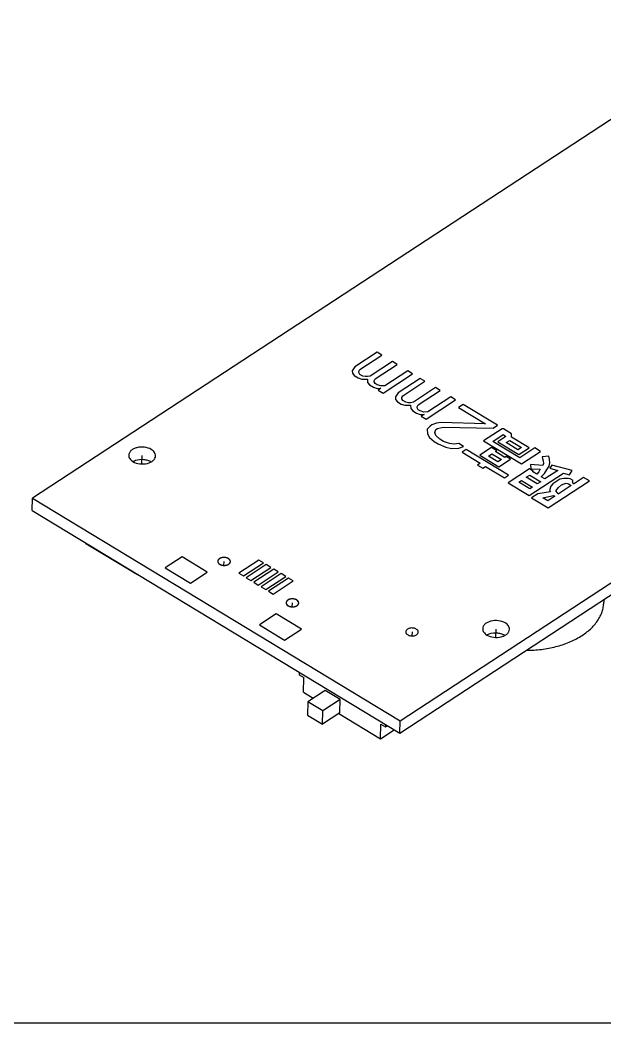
# Model space of a CAD drawing. Header units: millimetres. Extents: x 0 to 297, y 0 to 210.
# Drawn here: x 66.78 to 92.73, y 0 to 44.5 of the extents above; entities that cross this region are included whole.
import ezdxf

# ---------------------------------------------------------------- set-up
doc = ezdxf.new("R2010")
doc.units = ezdxf.units.MM
doc.header["$LTSCALE"] = 16.335
doc.layers.get('0').update_dxf_attribs({"linetype": 'CONTINUOUS'})

msp = doc.modelspace()

# ---------------------------------------------------------------- linework, layer by layer
at = {"color": 7, "linetype": 'Continuous'}
for p, q in [((99.724, 44.498), (67.34, 23.278)), ((83.64, 13.402), (123.961, 39.822)), ((83.628, 12.858), (123.949, 39.278)), ((67.328, 22.734), (67.34, 23.278)), ((67.34, 23.278), (83.64, 13.402)), ((67.328, 22.734), (83.628, 12.858)), ((69.706, 21.293), (69.705, 21.265)), ((71.998, 19.877), (69.705, 21.265)), ((71.998, 19.904), (71.998, 19.877)), ((72.02, 19.891), (71.998, 19.877)), ((92.68, 18.789), (92.677, 18.666)), ((79.171, 15.558), (79.169, 15.45)), ((79.169, 15.45), (79.373, 15.326)), ((79.359, 14.673), (79.373, 15.326)), ((80.315, 14.755), (79.547, 14.252)), ((80.977, 14.354), (80.315, 14.755)), ((79.359, 14.673), (79.791, 14.412)), ((79.547, 14.252), (79.534, 13.654)), ((80.209, 13.851), (79.547, 14.252)), ((80.977, 14.354), (80.209, 13.851)), ((80.965, 13.756), (80.977, 14.354)), ((80.197, 13.252), (80.209, 13.851)), ((79.534, 13.654), (80.197, 13.252)), ((80.965, 13.756), (80.197, 13.252)), ((80.921, 13.727), (82.772, 12.606)), ((83.628, 12.858), (83.64, 13.402)), ((82.772, 12.606), (82.785, 13.258)), ((82.772, 12.606), (83.383, 13.006)), ((82.785, 13.258), (82.989, 13.135)), ((82.991, 13.244), (82.989, 13.135)), ((82.989, 13.135), (83.077, 13.192)), ((0, 0), (297, 0))]:
    msp.add_line(p, q, dxfattribs=at)
at = {"color": 40, "linetype": 'Continuous'}
for p, q in [((82.622, 29.758), (81.641, 29.116)), ((81.854, 28.987), (82.834, 29.629)), ((82.834, 29.629), (82.622, 29.758)), ((81.641, 29.116), (81.522, 28.93)), ((81.522, 28.93), (81.525, 28.825)), ((81.814, 28.908), (81.854, 28.987)), ((83.301, 29.346), (82.32, 28.704)), ((82.533, 28.575), (83.513, 29.218)), ((83.98, 28.935), (82.959, 28.266)), ((83.513, 29.218), (83.301, 29.346)), ((84.192, 28.806), (83.98, 28.935)), ((81.525, 28.825), (81.612, 28.721)), ((81.612, 28.721), (81.781, 28.618)), ((81.781, 28.618), (81.95, 28.568)), ((81.816, 28.855), (81.814, 28.908)), ((81.86, 28.777), (81.816, 28.855)), ((81.987, 28.7), (81.86, 28.777)), ((81.95, 28.568), (82.2, 28.571)), ((82.113, 28.675), (81.987, 28.7)), ((82.196, 28.676), (82.113, 28.675)), ((82.32, 28.704), (82.196, 28.676)), ((82.2, 28.571), (82.204, 28.414)), ((82.493, 28.496), (82.533, 28.575)), ((82.495, 28.444), (82.493, 28.496)), ((82.885, 27.95), (84.192, 28.806)), ((84.532, 28.601), (83.551, 27.958)), ((84.744, 28.472), (84.532, 28.601)), ((82.204, 28.414), (82.291, 28.31)), ((82.291, 28.31), (82.461, 28.207)), ((82.461, 28.207), (82.629, 28.157)), ((82.539, 28.366), (82.495, 28.444)), ((82.624, 28.314), (82.539, 28.366)), ((82.792, 28.264), (82.624, 28.314)), ((82.629, 28.157), (82.795, 28.159)), ((82.795, 28.159), (82.673, 28.078)), ((82.673, 28.078), (82.885, 27.95)), ((82.959, 28.266), (82.792, 28.264)), ((83.764, 27.83), (84.744, 28.472)), ((85.211, 28.189), (84.231, 27.547)), ((84.443, 27.418), (85.423, 28.061)), ((85.423, 28.061), (85.211, 28.189)), ((83.551, 27.958), (83.432, 27.773)), ((83.432, 27.773), (83.435, 27.668)), ((83.435, 27.668), (83.522, 27.564)), ((83.724, 27.75), (83.764, 27.83)), ((83.726, 27.698), (83.724, 27.75)), ((83.77, 27.62), (83.726, 27.698)), ((83.897, 27.543), (83.77, 27.62)), ((84.795, 26.792), (86.102, 27.649)), ((85.89, 27.778), (84.869, 27.108)), ((86.102, 27.649), (85.89, 27.778)), ((83.522, 27.564), (83.692, 27.461)), ((83.692, 27.461), (83.86, 27.411)), ((83.86, 27.411), (84.11, 27.414)), ((84.023, 27.518), (83.897, 27.543)), ((84.106, 27.519), (84.023, 27.518)), ((84.231, 27.547), (84.106, 27.519)), ((84.11, 27.414), (84.114, 27.256)), ((84.114, 27.256), (84.201, 27.153)), ((84.201, 27.153), (84.371, 27.05)), ((84.404, 27.339), (84.443, 27.418)), ((84.405, 27.286), (84.404, 27.339)), ((84.449, 27.208), (84.405, 27.286)), ((84.534, 27.157), (84.449, 27.208)), ((84.702, 27.106), (84.534, 27.157)), ((86.442, 27.443), (86.238, 27.309)), ((86.238, 27.309), (87.426, 26.589)), ((87.97, 26.517), (86.442, 27.443)), ((84.371, 27.05), (84.539, 26.999)), ((84.539, 26.999), (84.706, 27.001)), ((84.706, 27.001), (84.583, 26.921)), ((84.583, 26.921), (84.795, 26.792)), ((84.869, 27.108), (84.702, 27.106)), ((84.971, 26.48), (84.85, 26.347)), ((84.85, 26.347), (84.857, 26.137)), ((85.053, 26.533), (84.971, 26.48)), ((85.259, 26.615), (85.053, 26.533)), ((85.188, 26.194), (85.226, 26.325)), ((85.226, 26.325), (85.308, 26.379)), ((85.466, 26.643), (85.259, 26.615)), ((85.308, 26.379), (85.556, 26.435)), ((87.426, 26.589), (85.466, 26.643)), ((85.556, 26.435), (87.766, 26.384)), ((88.166, 26.36), (87.343, 25.821)), ((87.766, 26.384), (87.97, 26.517)), ((88.229, 26.361), (88.166, 26.36)), ((88.585, 26.145), (88.229, 26.361)), ((84.857, 26.137), (84.945, 25.981)), ((84.945, 25.981), (85.159, 25.799)), ((85.234, 26.063), (85.188, 26.194)), ((85.405, 25.908), (85.234, 26.063)), ((85.575, 25.805), (85.405, 25.908)), ((87.343, 25.821), (89.025, 24.802)), ((87.752, 25.804), (88.21, 26.103)), ((88.339, 26.025), (87.973, 25.785)), ((88.21, 26.103), (88.339, 26.025)), ((88.352, 25.748), (88.504, 25.848)), ((88.504, 25.848), (89.022, 25.534)), ((88.592, 25.987), (88.585, 26.145)), ((89.368, 25.517), (88.592, 25.987)), ((85.159, 25.799), (85.328, 25.697)), ((85.328, 25.697), (85.666, 25.543)), ((85.828, 25.703), (85.575, 25.805)), ((85.666, 25.543), (85.918, 25.494)), ((86.037, 25.679), (85.828, 25.703)), ((85.918, 25.494), (86.251, 25.498)), ((86.245, 25.708), (86.037, 25.679)), ((86.457, 25.58), (86.245, 25.708)), ((86.251, 25.498), (86.457, 25.58)), ((86.576, 25.441), (86.393, 25.321)), ((88.451, 24.304), (86.576, 25.441)), ((87.703, 25.526), (87.185, 25.187)), ((87.929, 25.389), (87.703, 25.526)), ((88.949, 25.079), (87.752, 25.804)), ((87.868, 25.349), (87.929, 25.389)), ((87.973, 25.785), (88.911, 25.217)), ((88.869, 25.434), (88.352, 25.748)), ((89.022, 25.534), (88.869, 25.434)), ((88.911, 25.217), (89.368, 25.517)), ((89.62, 25.518), (88.949, 25.079)), ((89.878, 25.361), (89.62, 25.518)), ((72.191, 24.806), (72.199, 25.177)), ((86.393, 25.321), (87.201, 24.831)), ((87.185, 25.187), (88.025, 24.677)), ((87.563, 25.15), (87.716, 25.249)), ((87.984, 24.895), (87.563, 25.15)), ((87.716, 25.249), (88.136, 24.995)), ((88.289, 25.095), (87.868, 25.349)), ((88.136, 24.995), (87.984, 24.895)), ((88.025, 24.677), (88.544, 25.017)), ((88.349, 25.135), (88.289, 25.095)), ((88.544, 25.017), (88.349, 25.135)), ((89.025, 24.802), (89.878, 25.361)), ((90.234, 25.146), (89.952, 25.124)), ((89.952, 25.124), (89.956, 25.045)), ((89.956, 25.045), (89.992, 24.946)), ((89.992, 24.946), (89.998, 24.828)), ((90.272, 25.008), (90.234, 25.146)), ((90.279, 24.849), (90.272, 25.008)), ((87.201, 24.831), (87.079, 24.751)), ((87.079, 24.751), (87.306, 24.614)), ((87.306, 24.614), (87.428, 24.694)), ((87.428, 24.694), (88.269, 24.184)), ((89.381, 24.587), (88.436, 23.968)), ((89.542, 24.489), (89.381, 24.587)), ((89.971, 24.729), (89.434, 24.785)), ((89.434, 24.785), (89.443, 24.587)), ((89.443, 24.587), (89.853, 24.57)), ((89.512, 24.469), (89.542, 24.489)), ((89.853, 24.57), (89.795, 24.451)), ((89.998, 24.828), (89.971, 24.729)), ((90.05, 24.373), (90.167, 24.572)), ((90.641, 24.515), (90.062, 24.136)), ((90.167, 24.572), (90.254, 24.711)), ((90.254, 24.711), (90.279, 24.849)), ((90.378, 24.751), (90.291, 24.612)), ((90.291, 24.612), (90.641, 24.515)), ((91.269, 24.519), (90.378, 24.751)), ((91.153, 24.32), (91.269, 24.519)), ((88.269, 24.184), (88.451, 24.304)), ((88.906, 23.99), (89.028, 24.07)), ((89.028, 24.07), (89.513, 23.776)), ((89.241, 24.21), (89.394, 24.31)), ((89.726, 23.916), (89.241, 24.21)), ((89.374, 23.399), (90.898, 24.398)), ((89.394, 24.31), (89.879, 24.016)), ((89.706, 24.351), (89.512, 24.469)), ((89.795, 24.451), (89.706, 24.351)), ((89.9, 24.234), (90.05, 24.373)), ((90.062, 24.136), (89.9, 24.234)), ((90.216, 22.85), (92.045, 24.048)), ((90.722, 24.12), (90.417, 23.92)), ((90.909, 24.16), (90.722, 24.12)), ((90.898, 24.398), (91.153, 24.32)), ((91.097, 24.162), (90.909, 24.16)), ((91.192, 24.142), (91.097, 24.162)), ((91.322, 24.064), (91.192, 24.142)), ((91.293, 24.004), (91.322, 24.064)), ((91.786, 24.205), (91.329, 23.906)), ((92.045, 24.048), (91.786, 24.205)), ((88.436, 23.968), (89.374, 23.399)), ((89.391, 23.696), (88.906, 23.99)), ((89.513, 23.776), (89.391, 23.696)), ((89.879, 24.016), (89.726, 23.916)), ((90.328, 23.821), (90.274, 23.622)), ((90.274, 23.622), (90.309, 23.563)), ((90.417, 23.92), (90.328, 23.821)), ((90.558, 23.604), (90.676, 23.763)), ((90.624, 23.526), (90.558, 23.604)), ((91.238, 23.846), (90.659, 23.466)), ((90.676, 23.763), (90.796, 23.883)), ((90.796, 23.883), (90.92, 23.923)), ((90.92, 23.923), (91.013, 23.943)), ((91.013, 23.943), (91.108, 23.924)), ((91.108, 23.924), (91.238, 23.846)), ((91.329, 23.906), (91.293, 24.004)), ((89.747, 23.481), (89.473, 23.301)), ((89.473, 23.301), (90.216, 22.85)), ((90.309, 23.563), (89.747, 23.481)), ((89.975, 23.304), (90.442, 23.406)), ((90.202, 23.167), (89.975, 23.304)), ((90.506, 23.367), (90.202, 23.167)), ((90.442, 23.406), (90.506, 23.367)), ((90.659, 23.466), (90.624, 23.526)), ((73.969, 20.684), (73.225, 20.196)), ((75.09, 20.005), (73.969, 20.684)), ((75.83, 20.302), (75.834, 20.477)), ((77.373, 20.537), (76.485, 19.955)), ((77.577, 20.414), (77.373, 20.537)), ((73.225, 20.196), (74.346, 19.517)), ((75.634, 20.356), (75.642, 20.351)), ((76.689, 19.832), (77.577, 20.414)), ((77.704, 20.337), (76.816, 19.755)), ((77.02, 19.631), (77.908, 20.213)), ((78.035, 20.136), (77.147, 19.554)), ((77.908, 20.213), (77.704, 20.337)), ((78.239, 20.013), (78.035, 20.136)), ((74.346, 19.517), (75.09, 20.005)), ((76.485, 19.955), (76.689, 19.832)), ((76.816, 19.755), (77.02, 19.631)), ((77.351, 19.431), (78.239, 20.013)), ((78.366, 19.935), (77.478, 19.354)), ((77.682, 19.23), (78.57, 19.812)), ((78.697, 19.735), (77.809, 19.153)), ((78.013, 19.03), (78.901, 19.611)), ((78.57, 19.812), (78.366, 19.935)), ((78.901, 19.611), (78.697, 19.735)), ((77.147, 19.554), (77.351, 19.431)), ((77.478, 19.354), (77.682, 19.23)), ((77.809, 19.153), (78.013, 19.03)), ((78.665, 18.519), (78.674, 18.514)), ((78.862, 18.465), (78.866, 18.64)), ((78.146, 18.153), (77.402, 17.665)), ((79.266, 17.474), (78.146, 18.153)), ((77.402, 17.665), (78.522, 16.986)), ((78.522, 16.986), (79.266, 17.474)), ((87.893, 17.109), (87.901, 17.479)), ((84.171, 17.347), (84.168, 17.172))]:
    msp.add_line(p, q, dxfattribs=at)
at = {"color": 7, "linetype": 'Continuous'}
for points, knots in [([(72.607, 25.444), (72.516, 25.499), (72.299, 25.564), (72.023, 25.55), (71.823, 25.478), (71.705, 25.401), (71.626, 25.303), (71.605, 25.226), (71.604, 25.189)], [0, 0, 0, 0, 0.269608, 0.554937, 0.686941, 0.804677, 0.907401, 1, 1, 1, 1]), ([(72.794, 25.164), (72.794, 25.19), (72.786, 25.244), (72.748, 25.32), (72.687, 25.389), (72.635, 25.427), (72.607, 25.444)], [0, 0, 0, 0, 0.221955, 0.457258, 0.71562, 1, 1, 1, 1]), ([(71.604, 25.189), (71.603, 25.163), (71.611, 25.109), (71.649, 25.033), (71.71, 24.964), (71.762, 24.927), (71.791, 24.909)], [0, 0, 0, 0, 0.221955, 0.457258, 0.71562, 1, 1, 1, 1]), ([(71.786, 24.914), (71.795, 24.919), (71.831, 24.938), (71.87, 24.954), (71.899, 24.964)], [0, 0, 0, 0, 0.241945, 1, 1, 1, 1]), ([(71.791, 24.909), (71.882, 24.854), (72.098, 24.79), (72.375, 24.804), (72.575, 24.875), (72.692, 24.952), (72.772, 25.05), (72.793, 25.127), (72.794, 25.164)], [0, 0, 0, 0, 0.269608, 0.554937, 0.686941, 0.804677, 0.907401, 1, 1, 1, 1]), ([(71.899, 24.964), (72.014, 25.003), (72.203, 25.02), (72.438, 24.976), (72.547, 24.929), (72.595, 24.9)], [0, 0, 0, 0, 0.508968, 0.764281, 1, 1, 1, 1]), ([(75.554, 20.483), (75.553, 20.458), (75.573, 20.403), (75.616, 20.367), (75.642, 20.351)], [0, 0, 0, 0, 0.455811, 1, 1, 1, 1]), ([(76.026, 20.603), (75.983, 20.629), (75.881, 20.659), (75.751, 20.652), (75.657, 20.619), (75.601, 20.582), (75.564, 20.536), (75.554, 20.5), (75.554, 20.483)], [0, 0, 0, 0, 0.269685, 0.555003, 0.686998, 0.804702, 0.907404, 1, 1, 1, 1]), ([(75.642, 20.351), (75.685, 20.325), (75.787, 20.295), (75.917, 20.302), (76.011, 20.335), (76.066, 20.372), (76.104, 20.418), (76.113, 20.454), (76.114, 20.471)], [0, 0, 0, 0, 0.269685, 0.555003, 0.686998, 0.804702, 0.907404, 1, 1, 1, 1]), ([(76.114, 20.471), (76.114, 20.496), (76.095, 20.551), (76.051, 20.587), (76.026, 20.603)], [0, 0, 0, 0, 0.455811, 1, 1, 1, 1]), ([(79.058, 18.766), (79.015, 18.792), (78.913, 18.822), (78.783, 18.815), (78.689, 18.782), (78.633, 18.745), (78.596, 18.699), (78.586, 18.663), (78.586, 18.646)], [0, 0, 0, 0, 0.269685, 0.555003, 0.686998, 0.804702, 0.907404, 1, 1, 1, 1]), ([(79.146, 18.634), (79.146, 18.659), (79.127, 18.714), (79.083, 18.75), (79.058, 18.766)], [0, 0, 0, 0, 0.455811, 1, 1, 1, 1]), ([(78.586, 18.646), (78.585, 18.621), (78.605, 18.566), (78.648, 18.53), (78.674, 18.514)], [0, 0, 0, 0, 0.455811, 1, 1, 1, 1]), ([(78.674, 18.514), (78.717, 18.488), (78.819, 18.458), (78.949, 18.465), (79.043, 18.498), (79.098, 18.535), (79.136, 18.581), (79.145, 18.617), (79.146, 18.634)], [0, 0, 0, 0, 0.269685, 0.555003, 0.686998, 0.804702, 0.907404, 1, 1, 1, 1]), ([(89.245, 16.536), (89.467, 16.536), (89.908, 16.562), (90.546, 16.68), (91.135, 16.872), (91.655, 17.133), (92.086, 17.453), (92.364, 17.768), (92.523, 18.038), (92.608, 18.243), (92.662, 18.453), (92.676, 18.595), (92.677, 18.666)], [0, 0, 0, 0, 0.151323, 0.298765, 0.439341, 0.570702, 0.691479, 0.801687, 0.853423, 0.903356, 0.95201, 1, 1, 1, 1]), ([(88.309, 17.746), (88.218, 17.801), (88.002, 17.866), (87.725, 17.852), (87.525, 17.78), (87.407, 17.703), (87.328, 17.605), (87.307, 17.528), (87.306, 17.492)], [0, 0, 0, 0, 0.269608, 0.554937, 0.686941, 0.804677, 0.907401, 1, 1, 1, 1]), ([(83.968, 17.471), (83.946, 17.457), (83.909, 17.424), (83.892, 17.375), (83.891, 17.353)], [0, 0, 0, 0, 0.537935, 1, 1, 1, 1]), ([(84.451, 17.342), (84.452, 17.36), (84.443, 17.398), (84.404, 17.447), (84.347, 17.486), (84.249, 17.522), (84.115, 17.531), (84.01, 17.499), (83.968, 17.471)], [0, 0, 0, 0, 0.092831, 0.19647, 0.315801, 0.449582, 0.735982, 1, 1, 1, 1]), ([(87.306, 17.492), (87.306, 17.466), (87.314, 17.411), (87.352, 17.335), (87.413, 17.267), (87.465, 17.229), (87.493, 17.211)], [0, 0, 0, 0, 0.221955, 0.457258, 0.71562, 1, 1, 1, 1]), ([(87.493, 17.211), (87.584, 17.156), (87.801, 17.092), (88.077, 17.106), (88.277, 17.177), (88.395, 17.254), (88.474, 17.352), (88.495, 17.43), (88.496, 17.466)], [0, 0, 0, 0, 0.269608, 0.554937, 0.686941, 0.804677, 0.907401, 1, 1, 1, 1]), ([(88.496, 17.466), (88.496, 17.492), (88.488, 17.546), (88.451, 17.622), (88.389, 17.691), (88.338, 17.729), (88.309, 17.746)], [0, 0, 0, 0, 0.221955, 0.457258, 0.71562, 1, 1, 1, 1]), ([(83.891, 17.353), (83.891, 17.335), (83.9, 17.297), (83.938, 17.248), (83.996, 17.209), (84.093, 17.173), (84.227, 17.164), (84.333, 17.196), (84.375, 17.224)], [0, 0, 0, 0, 0.092831, 0.19647, 0.315801, 0.449582, 0.735982, 1, 1, 1, 1]), ([(84.375, 17.224), (84.397, 17.238), (84.434, 17.271), (84.451, 17.319), (84.451, 17.342)], [0, 0, 0, 0, 0.537935, 1, 1, 1, 1]), ([(87.488, 17.216), (87.497, 17.221), (87.533, 17.241), (87.572, 17.256), (87.601, 17.266)], [0, 0, 0, 0, 0.241945, 1, 1, 1, 1]), ([(87.601, 17.266), (87.717, 17.305), (87.905, 17.323), (88.14, 17.278), (88.25, 17.231), (88.298, 17.202)], [0, 0, 0, 0, 0.508968, 0.764281, 1, 1, 1, 1])]:
    msp.add_open_spline(points, degree=3, knots=knots, dxfattribs=at)
at = {"color": 40, "linetype": 'Continuous'}
for points, knots in [([(76.026, 20.603), (76.021, 20.605), (76.01, 20.611), (75.997, 20.617), (75.986, 20.622), (75.979, 20.626), (75.973, 20.628), (75.967, 20.63), (75.959, 20.632), (75.95, 20.635), (75.941, 20.638), (75.934, 20.64), (75.928, 20.642), (75.923, 20.643), (75.918, 20.644), (75.911, 20.645), (75.9, 20.646), (75.887, 20.649), (75.876, 20.65), (75.869, 20.652), (75.862, 20.651), (75.854, 20.652), (75.84, 20.652), (75.828, 20.652), (75.818, 20.653), (75.814, 20.653), (75.81, 20.653), (75.807, 20.653), (75.801, 20.652), (75.793, 20.651), (75.783, 20.65), (75.773, 20.649), (75.765, 20.648), (75.758, 20.647), (75.753, 20.647), (75.749, 20.646), (75.743, 20.644), (75.735, 20.642), (75.726, 20.64), (75.716, 20.637), (75.709, 20.636), (75.702, 20.634), (75.698, 20.633), (75.694, 20.631), (75.688, 20.629), (75.681, 20.626), (75.673, 20.622), (75.665, 20.619), (75.658, 20.616), (75.653, 20.614), (75.65, 20.612), (75.648, 20.611), (75.645, 20.609), (75.638, 20.604), (75.63, 20.599), (75.621, 20.593), (75.616, 20.589), (75.612, 20.587), (75.61, 20.586), (75.609, 20.585), (75.607, 20.583), (75.605, 20.581), (75.6, 20.575), (75.594, 20.569), (75.588, 20.563), (75.584, 20.559), (75.582, 20.557), (75.581, 20.555), (75.58, 20.554), (75.579, 20.553), (75.579, 20.552), (75.577, 20.549), (75.575, 20.545), (75.571, 20.539), (75.568, 20.533), (75.565, 20.528), (75.563, 20.524), (75.561, 20.52), (75.56, 20.515), (75.558, 20.506), (75.556, 20.495), (75.555, 20.487), (75.554, 20.483)], [0, 0, 0, 0, 0.03125, 0.0625, 0.078125, 0.09375, 0.101562, 0.109375, 0.125, 0.140625, 0.15625, 0.171875, 0.179688, 0.1875, 0.195312, 0.203125, 0.21875, 0.25, 0.265625, 0.273438, 0.28125, 0.296875, 0.3125, 0.34375, 0.351562, 0.359375, 0.363281, 0.367188, 0.375, 0.390625, 0.40625, 0.421875, 0.4375, 0.445312, 0.453125, 0.460938, 0.46875, 0.484375, 0.5, 0.515625, 0.53125, 0.539062, 0.546875, 0.554688, 0.5625, 0.578125, 0.59375, 0.609375, 0.625, 0.632812, 0.636719, 0.640625, 0.648438, 0.65625, 0.6875, 0.703125, 0.71875, 0.722656, 0.726562, 0.730469, 0.734375, 0.742188, 0.75, 0.78125, 0.796875, 0.804688, 0.8125, 0.816406, 0.818359, 0.820312, 0.824219, 0.828125, 0.84375, 0.859375, 0.875, 0.890625, 0.898438, 0.90625, 0.921875, 0.9375, 0.96875, 1, 1, 1, 1]), ([(75.554, 20.483), (75.554, 20.48), (75.554, 20.475), (75.555, 20.469), (75.555, 20.464), (75.556, 20.46), (75.557, 20.455), (75.558, 20.45), (75.559, 20.445), (75.561, 20.441), (75.563, 20.436), (75.565, 20.432), (75.567, 20.427), (75.569, 20.422), (75.573, 20.416), (75.576, 20.412), (75.578, 20.409)], [0, 0, 0, 0, 0.125, 0.1875, 0.25, 0.3125, 0.375, 0.4375, 0.5, 0.5625, 0.625, 0.6875, 0.75, 0.8125, 0.875, 1, 1, 1, 1]), ([(76.114, 20.471), (76.114, 20.474), (76.113, 20.48), (76.112, 20.488), (76.112, 20.493), (76.112, 20.496), (76.111, 20.499), (76.109, 20.503), (76.108, 20.507), (76.107, 20.512), (76.105, 20.515), (76.105, 20.519), (76.103, 20.521), (76.1, 20.526), (76.097, 20.532), (76.095, 20.537), (76.093, 20.54), (76.092, 20.542), (76.09, 20.544), (76.088, 20.547), (76.084, 20.552), (76.08, 20.557), (76.076, 20.562), (76.074, 20.565), (76.069, 20.569), (76.065, 20.573), (76.059, 20.578), (76.056, 20.581), (76.053, 20.584), (76.05, 20.586), (76.044, 20.59), (76.036, 20.596), (76.029, 20.6), (76.026, 20.603)], [0, 0, 0, 0, 0.0625, 0.125, 0.15625, 0.171875, 0.1875, 0.21875, 0.25, 0.28125, 0.3125, 0.328125, 0.34375, 0.375, 0.4375, 0.46875, 0.484375, 0.5, 0.515625, 0.53125, 0.5625, 0.625, 0.65625, 0.671875, 0.6875, 0.75, 0.78125, 0.8125, 0.828125, 0.84375, 0.875, 0.9375, 1, 1, 1, 1]), ([(76.095, 20.41), (76.096, 20.413), (76.098, 20.416), (76.101, 20.421), (76.103, 20.424), (76.104, 20.428), (76.106, 20.432), (76.107, 20.436), (76.109, 20.44), (76.11, 20.443), (76.111, 20.447), (76.112, 20.451), (76.112, 20.455), (76.113, 20.459), (76.113, 20.464), (76.114, 20.468), (76.114, 20.471)], [0, 0, 0, 0, 0.125, 0.1875, 0.25, 0.3125, 0.375, 0.4375, 0.5, 0.5625, 0.625, 0.6875, 0.75, 0.8125, 0.875, 1, 1, 1, 1]), ([(75.578, 20.409), (75.58, 20.406), (75.582, 20.403), (75.586, 20.398), (75.589, 20.395), (75.592, 20.391), (75.595, 20.388), (75.599, 20.385), (75.602, 20.381), (75.606, 20.378), (75.609, 20.375), (75.613, 20.371), (75.617, 20.368), (75.621, 20.365), (75.626, 20.361), (75.631, 20.358), (75.634, 20.356)], [0, 0, 0, 0, 0.125, 0.1875, 0.25, 0.3125, 0.375, 0.4375, 0.5, 0.5625, 0.625, 0.6875, 0.75, 0.8125, 0.875, 1, 1, 1, 1]), ([(75.642, 20.351), (75.645, 20.349), (75.65, 20.346), (75.657, 20.343), (75.662, 20.34), (75.668, 20.337), (75.674, 20.335), (75.679, 20.332), (75.685, 20.33), (75.691, 20.327), (75.697, 20.325), (75.703, 20.323), (75.709, 20.321), (75.716, 20.319), (75.724, 20.316), (75.731, 20.315), (75.735, 20.313)], [0, 0, 0, 0, 0.125, 0.1875, 0.25, 0.3125, 0.375, 0.4375, 0.5, 0.5625, 0.625, 0.6875, 0.75, 0.8125, 0.875, 1, 1, 1, 1]), ([(75.735, 20.313), (75.739, 20.312), (75.745, 20.311), (75.754, 20.309), (75.76, 20.308), (75.767, 20.307), (75.774, 20.306), (75.78, 20.305), (75.786, 20.304), (75.793, 20.303), (75.8, 20.303), (75.807, 20.302), (75.814, 20.302), (75.821, 20.301), (75.83, 20.301), (75.837, 20.301), (75.842, 20.301)], [0, 0, 0, 0, 0.125, 0.1875, 0.25, 0.3125, 0.375, 0.4375, 0.5, 0.5625, 0.625, 0.6875, 0.75, 0.8125, 0.875, 1, 1, 1, 1]), ([(75.842, 20.301), (75.846, 20.301), (75.853, 20.301), (75.862, 20.301), (75.869, 20.302), (75.876, 20.302), (75.882, 20.303), (75.889, 20.304), (75.895, 20.304), (75.902, 20.305), (75.909, 20.306), (75.915, 20.307), (75.922, 20.309), (75.929, 20.31), (75.937, 20.312), (75.943, 20.314), (75.948, 20.315)], [0, 0, 0, 0, 0.125, 0.1875, 0.25, 0.3125, 0.375, 0.4375, 0.5, 0.5625, 0.625, 0.6875, 0.75, 0.8125, 0.875, 1, 1, 1, 1]), ([(75.948, 20.315), (75.948, 20.315), (75.949, 20.315), (75.951, 20.315), (75.954, 20.316), (75.957, 20.317), (75.962, 20.319), (75.965, 20.32), (75.967, 20.32), (75.968, 20.321)], [0, 0, 0, 0, 0.125, 0.1875, 0.25, 0.5, 0.75, 0.875, 1, 1, 1, 1]), ([(75.968, 20.321), (75.971, 20.322), (75.976, 20.323), (75.982, 20.325), (75.988, 20.328), (75.994, 20.33), (76, 20.333), (76.004, 20.335), (76.009, 20.337), (76.013, 20.339), (76.017, 20.341), (76.021, 20.344), (76.025, 20.346), (76.03, 20.349), (76.034, 20.351), (76.037, 20.353)], [0, 0, 0, 0, 0.125, 0.1875, 0.25, 0.375, 0.4375, 0.5, 0.5625, 0.625, 0.6875, 0.75, 0.8125, 0.875, 1, 1, 1, 1]), ([(76.037, 20.353), (76.04, 20.355), (76.044, 20.358), (76.05, 20.362), (76.054, 20.366), (76.058, 20.369), (76.063, 20.372), (76.066, 20.376), (76.07, 20.38), (76.074, 20.383), (76.077, 20.387), (76.08, 20.39), (76.083, 20.394), (76.087, 20.398), (76.09, 20.403), (76.093, 20.408), (76.095, 20.41)], [0, 0, 0, 0, 0.125, 0.1875, 0.25, 0.3125, 0.375, 0.4375, 0.5, 0.5625, 0.625, 0.6875, 0.75, 0.8125, 0.875, 1, 1, 1, 1]), ([(79.058, 18.766), (79.052, 18.768), (79.042, 18.774), (79.028, 18.78), (79.018, 18.785), (79.011, 18.789), (79.005, 18.791), (78.999, 18.793), (78.991, 18.795), (78.982, 18.798), (78.973, 18.801), (78.966, 18.803), (78.96, 18.805), (78.955, 18.806), (78.95, 18.807), (78.943, 18.808), (78.932, 18.809), (78.919, 18.812), (78.907, 18.813), (78.901, 18.815), (78.894, 18.814), (78.886, 18.815), (78.872, 18.815), (78.86, 18.815), (78.85, 18.816), (78.845, 18.816), (78.842, 18.816), (78.839, 18.816), (78.833, 18.815), (78.825, 18.814), (78.815, 18.813), (78.805, 18.812), (78.797, 18.811), (78.79, 18.81), (78.785, 18.81), (78.781, 18.809), (78.774, 18.807), (78.767, 18.805), (78.757, 18.803), (78.748, 18.8), (78.74, 18.799), (78.734, 18.797), (78.73, 18.796), (78.726, 18.794), (78.72, 18.792), (78.713, 18.789), (78.705, 18.785), (78.697, 18.782), (78.69, 18.779), (78.685, 18.777), (78.682, 18.775), (78.68, 18.774), (78.677, 18.772), (78.67, 18.767), (78.662, 18.762), (78.653, 18.756), (78.647, 18.752), (78.644, 18.75), (78.642, 18.749), (78.641, 18.748), (78.639, 18.746), (78.637, 18.744), (78.632, 18.738), (78.626, 18.732), (78.62, 18.726), (78.616, 18.722), (78.614, 18.72), (78.613, 18.718), (78.612, 18.717), (78.611, 18.716), (78.611, 18.715), (78.609, 18.712), (78.606, 18.708), (78.603, 18.702), (78.6, 18.696), (78.597, 18.691), (78.595, 18.687), (78.593, 18.683), (78.592, 18.678), (78.59, 18.669), (78.588, 18.658), (78.587, 18.65), (78.586, 18.646)], [0, 0, 0, 0, 0.03125, 0.0625, 0.078125, 0.09375, 0.101562, 0.109375, 0.125, 0.140625, 0.15625, 0.171875, 0.179688, 0.1875, 0.195312, 0.203125, 0.21875, 0.25, 0.265625, 0.273438, 0.28125, 0.296875, 0.3125, 0.34375, 0.351562, 0.359375, 0.363281, 0.367188, 0.375, 0.390625, 0.40625, 0.421875, 0.4375, 0.445312, 0.453125, 0.460938, 0.46875, 0.484375, 0.5, 0.515625, 0.53125, 0.539062, 0.546875, 0.554688, 0.5625, 0.578125, 0.59375, 0.609375, 0.625, 0.632812, 0.636719, 0.640625, 0.648438, 0.65625, 0.6875, 0.703125, 0.71875, 0.722656, 0.726562, 0.730469, 0.734375, 0.742188, 0.75, 0.78125, 0.796875, 0.804688, 0.8125, 0.816406, 0.818359, 0.820312, 0.824219, 0.828125, 0.84375, 0.859375, 0.875, 0.890625, 0.898438, 0.90625, 0.921875, 0.9375, 0.96875, 1, 1, 1, 1]), ([(79.146, 18.634), (79.145, 18.637), (79.145, 18.643), (79.144, 18.651), (79.144, 18.656), (79.143, 18.659), (79.142, 18.662), (79.141, 18.666), (79.14, 18.67), (79.138, 18.675), (79.137, 18.678), (79.136, 18.682), (79.135, 18.684), (79.132, 18.689), (79.129, 18.695), (79.127, 18.7), (79.125, 18.703), (79.124, 18.705), (79.122, 18.707), (79.12, 18.71), (79.116, 18.715), (79.112, 18.72), (79.108, 18.725), (79.106, 18.728), (79.101, 18.732), (79.097, 18.736), (79.091, 18.741), (79.088, 18.744), (79.085, 18.747), (79.082, 18.749), (79.076, 18.753), (79.068, 18.759), (79.061, 18.763), (79.058, 18.766)], [0, 0, 0, 0, 0.0625, 0.125, 0.15625, 0.171875, 0.1875, 0.21875, 0.25, 0.28125, 0.3125, 0.328125, 0.34375, 0.375, 0.4375, 0.46875, 0.484375, 0.5, 0.515625, 0.53125, 0.5625, 0.625, 0.65625, 0.671875, 0.6875, 0.75, 0.78125, 0.8125, 0.828125, 0.84375, 0.875, 0.9375, 1, 1, 1, 1]), ([(78.586, 18.646), (78.586, 18.643), (78.586, 18.638), (78.586, 18.632), (78.587, 18.627), (78.588, 18.623), (78.589, 18.618), (78.59, 18.613), (78.591, 18.608), (78.593, 18.604), (78.595, 18.599), (78.597, 18.595), (78.599, 18.59), (78.601, 18.585), (78.605, 18.579), (78.608, 18.575), (78.61, 18.572)], [0, 0, 0, 0, 0.125, 0.1875, 0.25, 0.3125, 0.375, 0.4375, 0.5, 0.5625, 0.625, 0.6875, 0.75, 0.8125, 0.875, 1, 1, 1, 1]), ([(78.61, 18.572), (78.612, 18.569), (78.614, 18.566), (78.618, 18.561), (78.621, 18.558), (78.624, 18.554), (78.627, 18.551), (78.631, 18.548), (78.634, 18.544), (78.638, 18.541), (78.641, 18.538), (78.645, 18.534), (78.649, 18.531), (78.653, 18.528), (78.658, 18.524), (78.663, 18.521), (78.665, 18.519)], [0, 0, 0, 0, 0.125, 0.1875, 0.25, 0.3125, 0.375, 0.4375, 0.5, 0.5625, 0.625, 0.6875, 0.75, 0.8125, 0.875, 1, 1, 1, 1]), ([(78.674, 18.514), (78.677, 18.512), (78.682, 18.509), (78.689, 18.506), (78.694, 18.503), (78.7, 18.5), (78.705, 18.498), (78.711, 18.495), (78.717, 18.493), (78.723, 18.49), (78.729, 18.488), (78.735, 18.486), (78.741, 18.484), (78.748, 18.482), (78.756, 18.479), (78.762, 18.478), (78.767, 18.476)], [0, 0, 0, 0, 0.125, 0.1875, 0.25, 0.3125, 0.375, 0.4375, 0.5, 0.5625, 0.625, 0.6875, 0.75, 0.8125, 0.875, 1, 1, 1, 1]), ([(78.767, 18.476), (78.771, 18.476), (78.777, 18.474), (78.785, 18.472), (78.792, 18.471), (78.799, 18.47), (78.805, 18.469), (78.812, 18.468), (78.818, 18.467), (78.825, 18.466), (78.832, 18.466), (78.839, 18.465), (78.846, 18.465), (78.853, 18.464), (78.862, 18.464), (78.869, 18.464), (78.874, 18.464)], [0, 0, 0, 0, 0.125, 0.1875, 0.25, 0.3125, 0.375, 0.4375, 0.5, 0.5625, 0.625, 0.6875, 0.75, 0.8125, 0.875, 1, 1, 1, 1]), ([(78.874, 18.464), (78.878, 18.464), (78.885, 18.464), (78.894, 18.464), (78.901, 18.465), (78.908, 18.465), (78.914, 18.466), (78.921, 18.467), (78.927, 18.467), (78.934, 18.468), (78.941, 18.469), (78.947, 18.47), (78.954, 18.472), (78.961, 18.473), (78.969, 18.475), (78.975, 18.477), (78.98, 18.478)], [0, 0, 0, 0, 0.125, 0.1875, 0.25, 0.3125, 0.375, 0.4375, 0.5, 0.5625, 0.625, 0.6875, 0.75, 0.8125, 0.875, 1, 1, 1, 1]), ([(78.98, 18.478), (78.98, 18.478), (78.981, 18.478), (78.983, 18.478), (78.985, 18.479), (78.989, 18.48), (78.994, 18.482), (78.997, 18.483), (78.999, 18.483), (79, 18.484)], [0, 0, 0, 0, 0.125, 0.1875, 0.25, 0.5, 0.75, 0.875, 1, 1, 1, 1]), ([(79, 18.484), (79.003, 18.485), (79.008, 18.486), (79.014, 18.488), (79.02, 18.491), (79.026, 18.493), (79.032, 18.496), (79.036, 18.498), (79.04, 18.5), (79.045, 18.502), (79.049, 18.504), (79.053, 18.507), (79.056, 18.509), (79.062, 18.512), (79.066, 18.514), (79.069, 18.516)], [0, 0, 0, 0, 0.125, 0.1875, 0.25, 0.375, 0.4375, 0.5, 0.5625, 0.625, 0.6875, 0.75, 0.8125, 0.875, 1, 1, 1, 1]), ([(79.069, 18.516), (79.071, 18.518), (79.076, 18.521), (79.082, 18.525), (79.086, 18.529), (79.09, 18.532), (79.094, 18.535), (79.098, 18.539), (79.102, 18.543), (79.105, 18.546), (79.109, 18.55), (79.112, 18.553), (79.115, 18.557), (79.119, 18.561), (79.122, 18.566), (79.125, 18.571), (79.127, 18.573)], [0, 0, 0, 0, 0.125, 0.1875, 0.25, 0.3125, 0.375, 0.4375, 0.5, 0.5625, 0.625, 0.6875, 0.75, 0.8125, 0.875, 1, 1, 1, 1]), ([(79.127, 18.573), (79.128, 18.576), (79.13, 18.579), (79.133, 18.584), (79.134, 18.587), (79.136, 18.591), (79.138, 18.595), (79.139, 18.599), (79.141, 18.603), (79.141, 18.606), (79.143, 18.61), (79.143, 18.614), (79.144, 18.618), (79.145, 18.622), (79.145, 18.627), (79.145, 18.631), (79.146, 18.634)], [0, 0, 0, 0, 0.125, 0.1875, 0.25, 0.3125, 0.375, 0.4375, 0.5, 0.5625, 0.625, 0.6875, 0.75, 0.8125, 0.875, 1, 1, 1, 1])]:
    msp.add_open_spline(points, degree=3, knots=knots, dxfattribs=at)

doc.saveas('drawing.dxf')
